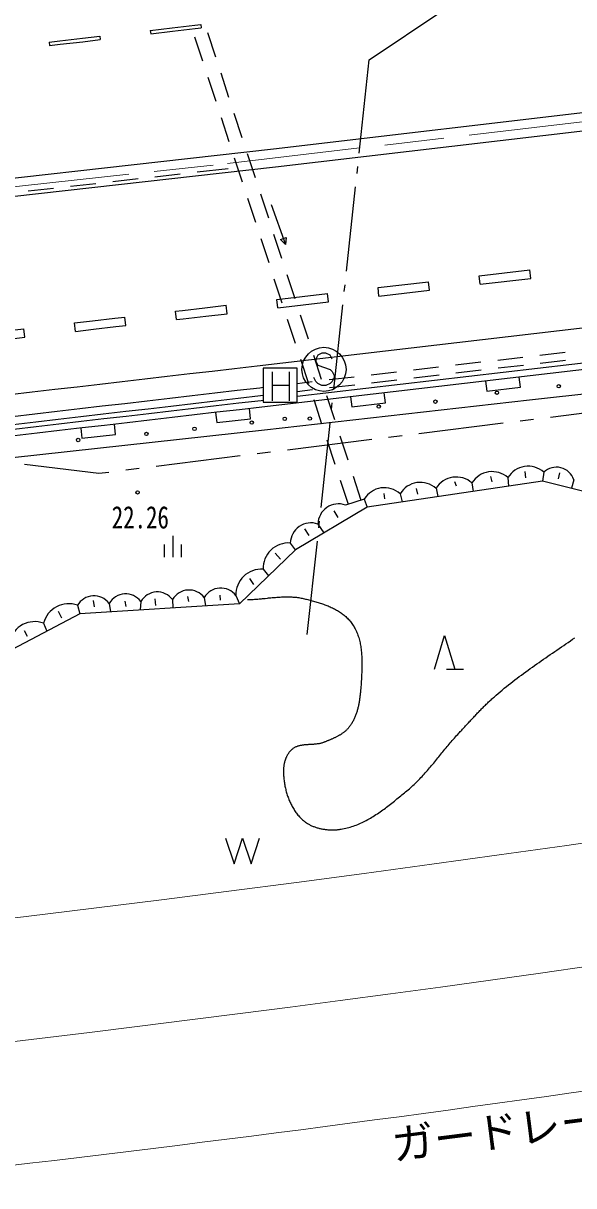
# Model space of a CAD drawing. Units: millimetres, scale not verified. Extents: x 40000 to 680000, y 20000 to 380000.
# Drawn here: x 492582 to 524998, y 234565 to 303044 of the extents above; entities that cross this region are included whole.
import ezdxf
from ezdxf.enums import TextEntityAlignment as Align

# ---------------------------------------------------------------- set-up
doc = ezdxf.new("R2010")
doc.units = ezdxf.units.MM
doc.header["$LTSCALE"] = 1000
doc.linetypes.add('CHAIN', pattern=[18.5, 12, -1.5, 3.5, -1.5])
for name, color, linetype, lineweight in [('M-BGD', 7, 'Continuous', 25), ('M-BMK', 2, 'CHAIN', 13), ('M-BMK-ROW', 30, 'Continuous', 25), ('M-STR-HTXT', 7, 'Continuous', 13), ('M-STR-STRC', 7, 'Continuous', 25)]:
    doc.layers.add(name, color=color, linetype=linetype, lineweight=lineweight)
doc.styles.add('ＭＳ ゴシック', font='')
doc.styles.get('ＭＳ ゴシック').set_extended_font_data('MS Gothic')

msp = doc.modelspace()

# ---------------------------------------------------------------- linework, layer by layer
at = {"layer": 'M-BGD'}
for p, q in [((512958, 300893), (517279, 303791)), ((503042, 302969), (503066, 302770)), ((497083, 302275), (497106, 302077)), ((500063, 302622), (500086, 302423)), ((502669, 302250), (503137, 300825)), ((503429, 302499), (503897, 301074)), ((494103, 301929), (494126, 301730)), ((512365, 295396), (512958, 300893)), ((504208, 300124), (504676, 298699)), ((503448, 299874), (503916, 298449)), ((504228, 297499), (504696, 296074)), ((504988, 297749), (505456, 296323)), ((505768, 295373), (506235, 293948)), ((502817, 294282), (504640, 294487)), ((505008, 295124), (505475, 293698)), ((512237, 294203), (512280, 294601)), ((497849, 293723), (499339, 293890)), ((500333, 294002), (501824, 294170)), ((492880, 293163), (494371, 293331)), ((495365, 293443), (496855, 293611)), ((511615, 288437), (512151, 293408)), ((505787, 292748), (506255, 291323)), ((506547, 292998), (507015, 291573)), ((507182, 292368), (508023, 290013)), ((506567, 290373), (507034, 288948)), ((507327, 290622), (507794, 289197)), ((507720, 290303), (508073, 290430)), ((508073, 290430), (508023, 290013)), ((508023, 290013), (507720, 290303)), ((519430, 288164), (522410, 288510)), ((522468, 288014), (522410, 288510)), ((507346, 287998), (507814, 286572)), ((508106, 288247), (508574, 286822)), ((511486, 287244), (511529, 287641)), ((513471, 287470), (516450, 287817)), ((516508, 287320), (516450, 287817)), ((519488, 287667), (519430, 288164)), ((519488, 287667), (522468, 288014)), ((507511, 286776), (510491, 287123)), ((510548, 286627), (510491, 287123)), ((513528, 286973), (513471, 287470)), ((513528, 286973), (516508, 287320)), ((504589, 285933), (504531, 286430)), ((507569, 286280), (507511, 286776)), ((507569, 286280), (510548, 286627)), ((510865, 281477), (511401, 286448)), ((498629, 285240), (498571, 285737)), ((501609, 285586), (501551, 286083)), ((508126, 285622), (508594, 284197)), ((508886, 285872), (509354, 284447)), ((492669, 284548), (492611, 285045)), ((495649, 284894), (495591, 285390)), ((523002, 283495), (524492, 283668)), ((508905, 283247), (509373, 281822)), ((509665, 283496), (510133, 282071)), ((518035, 282917), (519525, 283090)), ((520519, 283206), (522009, 283379)), ((520546, 282736), (522036, 282909)), ((523029, 283025), (524519, 283198)), ((510586, 282050), (512076, 282224)), ((513069, 282339), (514559, 282513)), ((515552, 282628), (517042, 282802)), ((515579, 282158), (517069, 282332)), ((518063, 282447), (519552, 282620)), ((521859, 281600), (521790, 282196)), ((505180, 281421), (506504, 281575)), ((506504, 281575), (506712, 281600)), ((508712, 281832), (509592, 281935)), ((508712, 281359), (509620, 281465)), ((510613, 281580), (512103, 281754)), ((513096, 281869), (514586, 282043)), ((519803, 281965), (519872, 281369)), ((519872, 281369), (521859, 281600)), ((498561, 280651), (499885, 280805)), ((499885, 280805), (501209, 280959)), ((501209, 280959), (502533, 281113)), ((502533, 281113), (503857, 281267)), ((502587, 280646), (503911, 280800)), ((503857, 281267), (505180, 281421)), ((503911, 280800), (505234, 280954)), ((505234, 280954), (506558, 281108)), ((506558, 281108), (506712, 281126)), ((509685, 280872), (510153, 279446)), ((510445, 281121), (510913, 279696)), ((511857, 281040), (511926, 280444)), ((513913, 280676), (513843, 281272)), ((493264, 280037), (494588, 280190)), ((494588, 280190), (495913, 280344)), ((495913, 280344), (497237, 280498)), ((497237, 280498), (498561, 280651)), ((497291, 280031), (498615, 280185)), ((498615, 280185), (499940, 280338)), ((499940, 280338), (501263, 280492)), ((501263, 280492), (502587, 280646)), ((503910, 280116), (503980, 279520)), ((505966, 279751), (505897, 280347)), ((510736, 280284), (510779, 280682)), ((511926, 280444), (513913, 280676)), ((491939, 279883), (493264, 280037)), ((491993, 279416), (493318, 279570)), ((493318, 279570), (494643, 279723)), ((494643, 279723), (495967, 279877)), ((495967, 279877), (497291, 280031)), ((498020, 278827), (497950, 279423)), ((503980, 279520), (505966, 279751)), ((510115, 274517), (510651, 279489)), ((495964, 279192), (496033, 278596)), ((496033, 278596), (498020, 278827)), ((511225, 278746), (511692, 277321)), ((510464, 278496), (510932, 277071)), ((511244, 276121), (511707, 274709)), ((512004, 276370), (512468, 274958)), ((518097, 275769), (517989, 276034)), ((520195, 276021), (520109, 276338)), ((521117, 276280), (521160, 275781)), ((522178, 276266), (522139, 276638)), ((523231, 276596), (523153, 276079)), ((524103, 276214), (524188, 276554)), ((524997, 276155), (524875, 275650)), ((513869, 275031), (513836, 275341)), ((514778, 275332), (514888, 274843)), ((515810, 275309), (515735, 275644)), ((516891, 275648), (516996, 275158)), ((519004, 275964), (519074, 275469)), ((512665, 275016), (511551, 274664)), ((512665, 275016), (512836, 274536)), ((511135, 273921), (510899, 274313)), ((509411, 272860), (509165, 273270)), ((509929, 273545), (510284, 273020)), ((509986, 273324), (510029, 273722)), ((501380, 272844), (501380, 271594)), ((500880, 272344), (500880, 271594)), ((501880, 272344), (501880, 271594)), ((508307, 272427), (508602, 272017)), ((509308, 267033), (509900, 272529)), ((507733, 271471), (507412, 271836)), ((506705, 270878), (507025, 270492)), ((506159, 269992), (505927, 270335)), ((500379, 268753), (500349, 269141)), ((502323, 268982), (502271, 269280)), ((503238, 269215), (503311, 268718)), ((504200, 269069), (504178, 269360)), ((505104, 269329), (505318, 268841)), ((495774, 268757), (495912, 268264)), ((496777, 268673), (496713, 269039)), ((497640, 268871), (497723, 268375)), ((498648, 268677), (498584, 268994)), ((499506, 268986), (499470, 268483)), ((501372, 269100), (501390, 268600)), ((494844, 268009), (494647, 268388)), ((492824, 266920), (492654, 267253)), ((493778, 267703), (493972, 267241)), ((516796, 264988), (517396, 266988)), ((517396, 266988), (517996, 264988)), ((517496, 264988), (518496, 264988)), ((504495, 255037), (504995, 253537)), ((504995, 253537), (505495, 255037)), ((505495, 255037), (505995, 253537)), ((505995, 253537), (506495, 255037))]:
    msp.add_line(p, q, dxfattribs=at)
for points in [[(305749, 279079), (320821, 279482), (337036, 280077), (360122, 281217), (368372, 281698), (395810, 283652), (419599, 285732), (447152, 288599), (459907, 290094), (459904, 290093), (482510, 292863), (507308, 295654), (567439, 302717)], [(500063, 302622), (501355, 302772), (502678, 302926), (503042, 302969)], [(500086, 302423), (501378, 302574), (502701, 302727), (503066, 302770)], [(494103, 301929), (494740, 302003), (496063, 302157), (497083, 302275)], [(494126, 301730), (494763, 301804), (496086, 301958), (497106, 302077)], [(567567, 301624), (507433, 294561), (482639, 291771), (460038, 289001), (460035, 289001), (447273, 287506), (419704, 284637), (395897, 282556), (368443, 280601), (360181, 280118), (337083, 278978), (320855, 278382), (305765, 277979)], [(501551, 286083), (501950, 286129), (503273, 286283), (504531, 286430)], [(495591, 285390), (496655, 285514), (497978, 285668), (498571, 285737)], [(501609, 285586), (502007, 285633), (503331, 285787), (504589, 285933)], [(489010, 278387), (489010, 278387), (491952, 277462), (506792, 279094), (522398, 280865), (542279, 283054), (562211, 284797), (562442, 284812), (562902, 284842), (563362, 284870), (563822, 284899), (564281, 284926), (564741, 284953), (565200, 284980), (565660, 285005), (566119, 285031), (566579, 285055), (567038, 285079), (567497, 285102), (567956, 285124), (568416, 285146), (568875, 285166), (569334, 285187), (569497, 285194)], [(489631, 284700), (490034, 284746), (491358, 284900), (492611, 285045)], [(491790, 281174), (493114, 281328), (494439, 281481), (495763, 281635), (497087, 281789), (498411, 281943), (499735, 282097), (501059, 282251), (502383, 282405), (503706, 282559), (505030, 282713), (506353, 282867), (528698, 285467)], [(495649, 284894), (496712, 285017), (498036, 285171), (498629, 285240)], [(489689, 284203), (490092, 284250), (491416, 284403), (492669, 284548)], [(528981, 283033), (506637, 280433), (505313, 280279), (503990, 280125), (502666, 279971), (501342, 279817), (500018, 279663), (498694, 279509), (497370, 279355), (496045, 279202), (494721, 279048), (493396, 278894), (492071, 278741)], [(508712, 281077), (528935, 283430)], [(488964, 278784), (489376, 278831), (490701, 278985), (492025, 279138), (493350, 279292), (494675, 279445), (495999, 279599), (497324, 279753), (498648, 279906), (499972, 280060), (501296, 280214), (502620, 280368), (503943, 280522), (505267, 280676), (506590, 280830), (506712, 280844)], [(542538, 277520), (537551, 274427), (534026, 273368), (523153, 276079)], [(523153, 276079), (512836, 274536), (508613, 272027), (505318, 268841), (495912, 268264), (491928, 266161), (484988, 265496)], [(505785, 269093), (505853, 269095), (505922, 269097), (505991, 269100), (506059, 269104), (506128, 269108), (506197, 269112), (506266, 269117), (506335, 269123), (506403, 269128), (506472, 269134), (506541, 269141), (506610, 269147), (506679, 269154), (506748, 269161), (506817, 269167), (506956, 269181), (507025, 269188), (507094, 269195), (507163, 269202), (507232, 269208), (507301, 269214), (507370, 269220), (507438, 269226), (507507, 269231), (507576, 269236), (507645, 269241), (507714, 269245), (507782, 269248), (507851, 269251), (507920, 269254), (507988, 269255), (508056, 269256), (508125, 269257), (508193, 269256), (508261, 269255), (508329, 269252), (508397, 269249), (508465, 269245), (508533, 269240), (508601, 269234), (508668, 269227), (508736, 269218), (508803, 269209), (508870, 269198), (508937, 269186), (509004, 269173), (509071, 269158), (509136, 269143), (509202, 269127), (509268, 269111), (509335, 269095), (509401, 269079), (509468, 269062), (509535, 269044), (509602, 269026), (509669, 269008), (509736, 268989), (509804, 268970), (509871, 268950), (509938, 268930), (510005, 268909), (510072, 268887), (510138, 268865), (510205, 268842), (510271, 268819), (510336, 268794), (510402, 268769), (510467, 268744), (510532, 268717), (510596, 268690), (510659, 268662), (510722, 268634), (510785, 268604), (510847, 268573), (510908, 268542), (510968, 268510), (511028, 268476), (511087, 268442), (511145, 268407), (511203, 268371), (511259, 268334), (511314, 268296), (511369, 268256), (511422, 268216), (511475, 268174), (511526, 268132), (511576, 268088), (511625, 268043), (511673, 267997), (511719, 267949), (511765, 267901), (511808, 267851), (511851, 267800), (511892, 267747), (511932, 267694), (511976, 267629), (512018, 267564), (512058, 267498), (512096, 267431), (512132, 267362), (512167, 267293), (512199, 267223), (512229, 267152), (512258, 267080), (512285, 267007), (512310, 266934), (512333, 266860), (512355, 266785), (512376, 266709), (512394, 266633), (512412, 266556), (512427, 266479), (512442, 266401), (512455, 266322), (512467, 266243), (512478, 266164), (512487, 266084), (512495, 266004), (512502, 265924), (512509, 265843), (512514, 265762), (512518, 265681), (512521, 265599), (512523, 265518), (512525, 265436), (512526, 265354), (512526, 265272), (512525, 265190), (512524, 265108), (512522, 265026), (512519, 264945), (512516, 264863), (512513, 264781), (512509, 264700), (512505, 264619), (512501, 264538), (512496, 264457), (512491, 264377), (512486, 264297), (512481, 264217), (512475, 264138), (512470, 264060), (512465, 263981), (512461, 263930), (512457, 263878), (512453, 263825), (512449, 263773), (512444, 263721), (512440, 263668), (512435, 263615), (512429, 263563), (512424, 263510), (512418, 263457), (512411, 263404), (512405, 263351), (512398, 263298), (512390, 263245), (512382, 263193), (512374, 263140), (512365, 263087), (512356, 263034), (512346, 262982), (512336, 262930), (512326, 262877), (512314, 262825), (512303, 262773), (512290, 262722), (512277, 262670), (512264, 262619), (512250, 262568), (512235, 262518), (512219, 262467), (512203, 262417), (512187, 262367), (512169, 262318), (512151, 262269), (512132, 262220), (512112, 262172), (512092, 262124), (512071, 262077), (512048, 262030), (512026, 261983), (512002, 261938), (511977, 261892), (511952, 261847), (511925, 261803), (511898, 261759), (511870, 261715), (511841, 261673), (511811, 261631), (511780, 261589), (511757, 261560), (511734, 261532), (511710, 261505), (511686, 261478), (511661, 261452), (511635, 261426), (511609, 261400), (511582, 261376), (511555, 261352), (511527, 261328), (511499, 261305), (511470, 261282), (511441, 261260), (511412, 261238), (511382, 261217), (511351, 261196), (511321, 261176), (511290, 261156), (511258, 261136), (511226, 261117), (511194, 261098), (511162, 261079), (511129, 261061), (511097, 261044), (511063, 261026), (511030, 261009), (510996, 260992), (510963, 260975), (510929, 260959), (510895, 260943), (510860, 260927), (510826, 260912), (510791, 260896), (510757, 260881), (510722, 260866), (510688, 260851), (510653, 260837), (510618, 260822), (510583, 260808), (510548, 260794), (510514, 260780), (510479, 260766), (510444, 260752), (510410, 260738), (510375, 260724), (510341, 260711), (510307, 260697), (510273, 260684), (510235, 260669), (510197, 260656), (510159, 260644), (510120, 260633), (510081, 260624), (510042, 260615), (510002, 260606), (509961, 260599), (509921, 260593), (509880, 260587), (509839, 260582), (509798, 260577), (509756, 260573), (509715, 260569), (509673, 260566), (509631, 260563), (509589, 260560), (509547, 260557), (509505, 260555), (509463, 260552), (509421, 260550), (509379, 260548), (509338, 260545), (509296, 260542), (509254, 260539), (509213, 260536), (509172, 260533), (509131, 260529), (509090, 260524), (509050, 260519), (509009, 260513), (508970, 260507), (508930, 260500), (508891, 260492), (508853, 260484), (508814, 260474), (508777, 260464), (508739, 260452), (508703, 260439), (508667, 260426), (508631, 260411), (508596, 260394), (508562, 260377), (508528, 260358), (508495, 260337), (508463, 260315), (508432, 260292), (508401, 260266), (508379, 260247), (508358, 260228), (508338, 260207), (508318, 260187), (508298, 260165), (508279, 260143), (508261, 260121), (508243, 260098), (508225, 260075), (508208, 260051), (508191, 260027), (508175, 260003), (508160, 259978), (508145, 259952), (508130, 259927), (508116, 259901), (508102, 259874), (508089, 259848), (508076, 259821), (508064, 259793), (508052, 259766), (508041, 259738), (508030, 259710), (508019, 259681), (508009, 259653), (508000, 259624), (507991, 259595), (507982, 259566), (507974, 259537), (507967, 259508), (507959, 259478), (507953, 259449), (507946, 259419), (507940, 259390), (507935, 259360), (507930, 259330), (507925, 259300), (507921, 259271), (507917, 259241), (507914, 259211), (507911, 259182), (507909, 259152), (507907, 259122), (507905, 259093), (507904, 259064), (507903, 259034), (507903, 259005), (507903, 258977), (507904, 258911), (507906, 258845), (507909, 258779), (507913, 258713), (507917, 258647), (507923, 258580), (507930, 258513), (507938, 258446), (507947, 258379), (507956, 258312), (507967, 258245), (507979, 258178), (507991, 258111), (508005, 258044), (508020, 257978), (508035, 257911), (508052, 257845), (508070, 257779), (508088, 257713), (508108, 257647), (508129, 257582), (508150, 257517), (508173, 257453), (508197, 257389), (508221, 257325), (508247, 257262), (508274, 257200), (508302, 257138), (508331, 257077), (508361, 257016), (508391, 256956), (508423, 256897), (508457, 256838), (508491, 256781), (508526, 256724), (508562, 256668), (508599, 256613), (508637, 256559), (508677, 256505), (508717, 256453), (508759, 256402), (508801, 256352), (508845, 256303), (508890, 256255), (508936, 256209), (508983, 256163), (509031, 256119), (509080, 256076), (509116, 256046), (509153, 256016), (509191, 255988), (509230, 255961), (509270, 255934), (509310, 255908), (509351, 255884), (509392, 255860), (509434, 255837), (509477, 255815), (509520, 255794), (509564, 255773), (509608, 255754), (509653, 255735), (509698, 255718), (509744, 255701), (509790, 255685), (509837, 255669), (509884, 255655), (509931, 255641), (509978, 255629), (510026, 255617), (510074, 255605), (510123, 255595), (510171, 255585), (510220, 255577), (510269, 255569), (510318, 255561), (510368, 255555), (510417, 255549), (510467, 255544), (510516, 255540), (510566, 255536), (510615, 255534), (510665, 255531), (510714, 255530), (510763, 255530), (510813, 255530), (510862, 255530), (510911, 255532), (510960, 255534), (511008, 255537), (511057, 255540), (511105, 255545), (511153, 255549), (511201, 255555), (511248, 255561), (511295, 255568), (511387, 255583), (511479, 255600), (511570, 255620), (511660, 255642), (511750, 255665), (511839, 255691), (511927, 255718), (512015, 255748), (512103, 255779), (512189, 255812), (512276, 255847), (512362, 255883), (512447, 255921), (512532, 255961), (512616, 256002), (512700, 256044), (512783, 256088), (512866, 256133), (512948, 256179), (513030, 256227), (513111, 256276), (513192, 256325), (513273, 256376), (513353, 256428), (513433, 256481), (513512, 256535), (513591, 256589), (513669, 256644), (513748, 256700), (513825, 256757), (513903, 256814), (513980, 256872), (514057, 256930), (514133, 256989), (514209, 257048), (514285, 257108), (514360, 257167), (514435, 257227), (514510, 257288), (514585, 257348), (514659, 257408), (514733, 257468), (514807, 257529), (514880, 257589), (514954, 257649), (515027, 257708), (515100, 257768), (515172, 257827), (515246, 257888), (515318, 257949), (515390, 258011), (515461, 258074), (515531, 258138), (515600, 258203), (515668, 258268), (515736, 258335), (515803, 258402), (515870, 258469), (515936, 258537), (516001, 258606), (516066, 258675), (516130, 258745), (516194, 258816), (516258, 258887), (516321, 258958), (516383, 259030), (516445, 259102), (516507, 259174), (516569, 259247), (516630, 259320), (516691, 259394), (516752, 259467), (516813, 259541), (516873, 259615), (516933, 259689), (516994, 259763), (517054, 259837), (517114, 259912), (517174, 259986), (517235, 260060), (517295, 260134), (517355, 260208), (517416, 260282), (517476, 260356), (517537, 260430), (517598, 260503), (517660, 260577), (517721, 260650), (517783, 260722), (517845, 260794), (517908, 260866), (517971, 260938), (518034, 261009), (518098, 261079), (518163, 261150), (518227, 261219), (518272, 261267), (518317, 261314), (518361, 261362), (518406, 261410), (518450, 261458), (518494, 261506), (518539, 261554), (518583, 261602), (518627, 261650), (518672, 261698), (518716, 261746), (518760, 261794), (518805, 261842), (518849, 261890), (518894, 261938), (518938, 261986), (518982, 262034), (519027, 262082), (519071, 262129), (519116, 262177), (519161, 262225), (519206, 262272), (519250, 262320), (519295, 262367), (519340, 262415), (519386, 262462), (519431, 262509), (519476, 262556), (519522, 262603), (519567, 262649), (519613, 262696), (519659, 262742), (519705, 262789), (519751, 262835), (519798, 262880), (519844, 262926), (519891, 262972), (519938, 263017), (519985, 263062), (520033, 263107), (520080, 263151), (520128, 263196), (520176, 263240), (520224, 263284), (520273, 263327), (520322, 263371), (520371, 263414), (520420, 263456), (520541, 263560), (520663, 263663), (520786, 263765), (520910, 263867), (521034, 263967), (521159, 264067), (521284, 264166), (521410, 264264), (521536, 264361), (521663, 264458), (521791, 264554), (521918, 264650), (522047, 264745), (522176, 264839), (522305, 264933), (522434, 265027), (522564, 265120), (522695, 265212), (522825, 265304), (522956, 265396), (523087, 265488), (523218, 265579), (523350, 265671), (523481, 265761), (523613, 265852), (523745, 265943), (523877, 266033), (524009, 266124), (524141, 266214), (524273, 266304), (524405, 266395), (524537, 266485), (524669, 266575), (524801, 266666), (524933, 266757), (525065, 266847)]]:
    msp.add_lwpolyline(points, dxfattribs=at)
for centre in [(524113, 281659), (516850, 280754), (520475, 281276), (513516, 280466), (506037, 279522), (507979, 279742), (509456, 279756), (499834, 278855), (502664, 279152), (495815, 278495), (499315, 275406)]:
    msp.add_circle(centre, 100, dxfattribs=at)
for centre, radius, start, end in [((522306, 275556), 1391, 48.34517, 148.66483), ((523974, 275814), 1079, 18.44516, 133.54987), ((515966, 274608), 1391, 48.34506, 148.6652), ((518079, 274924), 1391, 48.34477, 148.66524), ((520193, 275240), 1391, 48.34506, 148.6652), ((513853, 274292), 1391, 48.34477, 148.66524), ((511149, 273512), 1220, 70.77178, 178.41428), ((509527, 272393), 1220, 70.77178, 178.41428), ((508195, 270940), 1491, 85.69606, 182.38144), ((506593, 269391), 1491, 85.69606, 182.38144), ((496745, 268191), 1124, 37.2257, 149.79522), ((498611, 268306), 1124, 37.2257, 149.79522), ((500477, 268420), 1124, 37.2257, 149.79522), ((502343, 268535), 1124, 37.2257, 149.79522), ((504209, 268649), 1124, 37.2257, 149.79522), ((495253, 267325), 1524, 70.0333, 165.62105), ((493257, 266271), 1524, 70.0333, 165.62105)]:
    msp.add_arc(centre, radius, start, end, dxfattribs=at)
at = {"layer": 'M-BMK'}
msp.add_line((567503, 302171), (504606, 294783), dxfattribs=at)
msp.add_lwpolyline([(459971, 289547), (486867, 292843), (504606, 294783)], dxfattribs=at)
at = {"layer": 'M-BMK-ROW'}
for p, q in [((523621, 279849), (528582, 280468)), ((515881, 278884), (520842, 279503)), ((521834, 279627), (522628, 279725)), ((514094, 278661), (514888, 278760)), ((508141, 277919), (513102, 278538)), ((500400, 276954), (505362, 277573)), ((506354, 277696), (507148, 277795)), ((492659, 277070), (497028, 276533)), ((498614, 276731), (499408, 276830)), ((497028, 276533), (497622, 276608))]:
    msp.add_line(p, q, dxfattribs=at)
at = {"layer": 'M-STR-HTXT'}
for centre, radius, start, end in [((330046, 1612736), 1371984, 258.732, 280.16535), ((330792, 1606139), 1372579, 272.21205, 280.16453), ((331878, 1598381), 1371984, 276.25499, 280.15929)]:
    msp.add_arc(centre, radius, start, end, dxfattribs=at)
at = {"layer": 'M-STR-STRC'}
for p, q in [((510172, 283602), (509936, 283484)), ((510408, 283602), (510172, 283602)), ((510645, 283484), (510408, 283602)), ((509936, 283484), (509817, 283247)), ((509817, 283247), (509817, 283129)), ((509817, 283129), (509936, 282893)), ((509936, 282893), (510645, 282656)), ((510763, 283247), (510645, 283484)), ((508712, 282719), (506712, 282719)), ((506712, 282719), (506712, 280719)), ((507253, 280804), (507253, 282504)), ((508244, 282515), (508244, 280810)), ((508712, 280719), (508712, 282719)), ((509817, 281947), (509699, 282184)), ((510645, 282656), (510763, 282538)), ((510763, 282538), (510881, 282302)), ((510881, 282184), (510763, 281947)), ((510881, 282302), (510881, 282184)), ((507253, 281719), (508244, 281719)), ((509936, 281829), (509817, 281947)), ((510172, 281711), (509936, 281829)), ((510408, 281711), (510172, 281711)), ((510645, 281829), (510408, 281711)), ((510763, 281947), (510645, 281829)), ((506712, 280719), (508712, 280719))]:
    msp.add_line(p, q, dxfattribs=at)
msp.add_circle((510290, 282656), 1300, dxfattribs=at)

# ---------------------------------------------------------------- texts
at = {"layer": 'M-BGD', "style": 'ＭＳ ゴシック', "width": 0.75}
msp.add_text('22.26', height=1320, dxfattribs=at).set_placement((499475, 274602), align=Align.TOP_CENTER)
at = {"layer": 'M-STR-HTXT', "style": 'ＭＳ ゴシック'}
msp.add_text('ガードレール\u3000L=96.0', height=1833, rotation=7.272, dxfattribs=at).set_placement((526862, 237087), align=Align.BOTTOM_CENTER)

doc.saveas('drawing.dxf')
